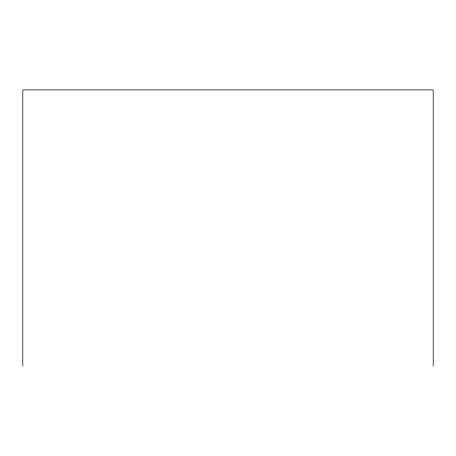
<?xml version="1.0" encoding="UTF-8"?>
<svg xmlns="http://www.w3.org/2000/svg" width="456" height="456" viewBox="0 0 456 456"><rect width="100%" height="100%" fill="white"/><g stroke="black" fill="none" stroke-linecap="round" stroke-linejoin="round"><path stroke-width="0.68" d="M433.2 366.1L433.2 89.9L22.8 89.9L22.8 366.1"/></g></svg>
